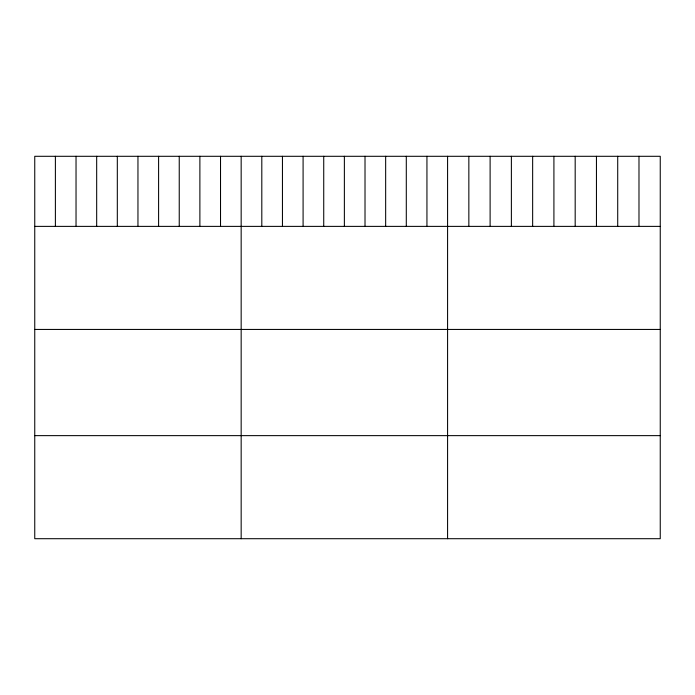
<?xml version="1.0" encoding="UTF-8"?>
<svg xmlns="http://www.w3.org/2000/svg" width="695" height="695" viewBox="0 0 695 695"><rect width="100%" height="100%" fill="white"/><g stroke="black" fill="none" stroke-linecap="round" stroke-linejoin="round"><path stroke-width="1.04" d="M660.25 226.379L660.25 538.703L34.75 538.703L34.75 156.297L660.25 156.297L660.25 226.379L34.75 226.379M34.75 329.439L660.25 329.439M34.75 435.635L660.25 435.635M638.983 156.297L638.983 226.379M617.716 156.297L617.716 226.379M596.449 156.297L596.449 226.379M575.182 156.297L575.182 226.379M553.915 156.297L553.915 226.379M532.648 156.297L532.648 226.379M511.381 156.297L511.381 226.379M490.114 156.297L490.114 226.379M468.847 156.297L468.847 226.379M447.58 156.297L447.58 538.703M426.939 156.297L426.939 226.379M406.297 156.297L406.297 226.379M385.656 156.297L385.656 226.379M365.014 156.297L365.014 226.379M344.373 156.297L344.373 226.379M323.731 156.297L323.731 226.379M303.089 156.297L303.089 226.379M282.448 156.297L282.448 226.379M261.807 156.297L261.807 226.379M241.165 156.297L241.165 538.703M220.524 156.297L220.524 226.379M199.882 156.297L199.882 226.379M179.24 156.297L179.24 226.379M158.599 156.297L158.599 226.379M137.958 156.297L137.958 226.379M117.316 156.297L117.316 226.379M96.675 156.297L96.675 226.379M76.033 156.297L76.033 226.379M55.392 156.297L55.392 226.379"/></g></svg>
